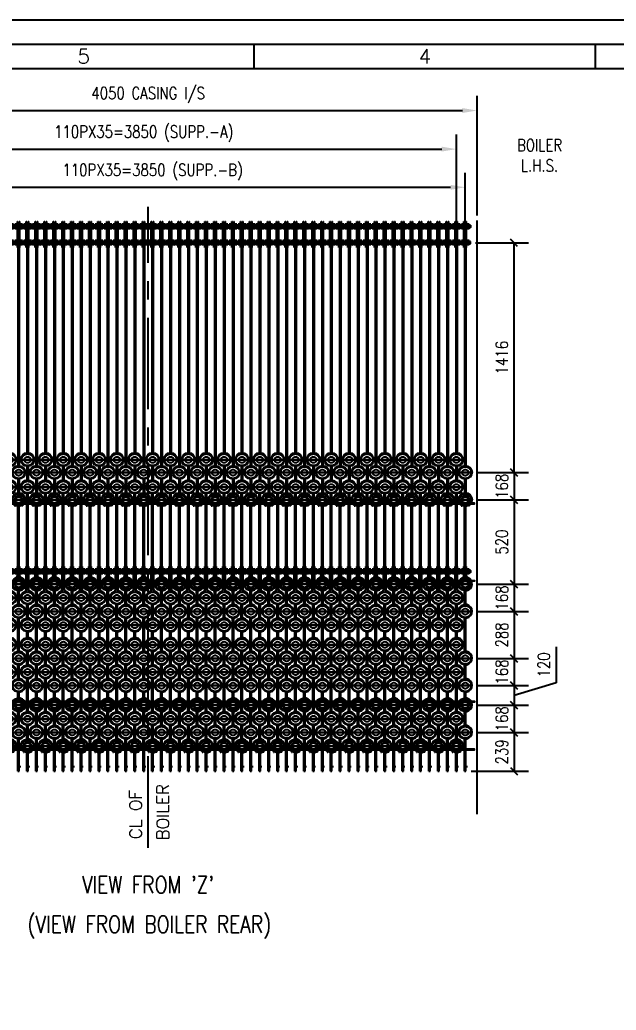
# Model space of a CAD drawing. Extents: x -4179 to 25200, y 0 to 17850.
# Drawn here: x 15356 to 19028, y 11753 to 17850 of the extents above; entities that cross this region are included whole.
import ezdxf
from ezdxf.enums import TextEntityAlignment as Align

# ---------------------------------------------------------------- set-up
doc = ezdxf.new("R2010")
doc.units = 0
doc.header["$LTSCALE"] = 450
doc.header["$MEASUREMENT"] = 0
for name, pattern in [('CENTER', [2, 1.25, -0.25, 0.25, -0.25]), ('CENTSHORT', [0.22, 0.12, -0.05, 0, -0.05]), ('PHANTOM', [2.5, 1.25, -0.25, 0.25, -0.25, 0.25, -0.25])]:
    doc.linetypes.add(name, pattern=pattern)
for name, color, linetype in [('BORDER', 7, 'Continuous'), ('CEN', 1, 'CENTER'), ('DIM', 1, 'Continuous'), ('G', 3, 'Continuous'), ('HID', 6, 'PHANTOM'), ('HID1', 8, 'PHANTOM')]:
    doc.layers.add(name, color=color, linetype=linetype)
doc.styles.add('COMP21', font='ROMANC', dxfattribs={"height": 2})
doc.styles.add('COMP3', font='romanc', dxfattribs={"width": 0.9, "height": 3})
doc.styles.add('SIMP2', font='romans.shx', dxfattribs={"height": 60})
doc.styles.add('SIMP21', font='romans.shx', dxfattribs={"width": 0.8, "height": 45})
doc.styles.add('SIMP25', font='romans.shx', dxfattribs={"width": 0.8, "height": 75})
doc.styles.add('SIMP3', font='ROMANS', dxfattribs={"height": 3})
doc.styles.add('SIMP35', font='romans.shx', dxfattribs={"width": 0.8, "height": 105})
doc.styles.add('SIMP4', font='romans.shx', dxfattribs={"height": 120})
doc.dimstyles.get("Standard").update_dxf_attribs({"dimscale": 500.1, "dimtxt": 75, "dimasz": 0.18, "dimexe": 0.18, "dimexo": 0.0625, "dimgap": 0.075, "dimtad": 1, "dimdec": 0, "dimrnd": 0.5, "dimzin": 0, "dimdsep": 46, "dimtxsty": 'SIMP25', "dimcen": 0.09, "dimadec": 0, "dimazin": 0, "dimtfac": 1, "dimtdec": 0, "dimtmove": 1, "dimatfit": 3, "dimfxl": 1, "dimtolj": 1, "dimtzin": 0, "dimarcsym": 0})

# ---------------------------------------------------------------- blocks, each defined once
blk = doc.blocks.new('*D23')
at = {"layer": 'Defpoints', "color": 0, "transparency": 16777216}
for p in [(18044.1, 17053.9), (14194.1, 16507.9), (18044.1, 16507.9)]:
    blk.add_point(p, dxfattribs=at)
at = {"layer": 'DIM', "color": 0, "lineweight": -2, "transparency": 16777216}
for p, q in [((14194.1, 16539.2), (14194.1, 17143.9)), ((18044.1, 16539.2), (18044.1, 17143.9)), ((14284.1, 17053.9), (17954, 17053.9))]:
    blk.add_line(p, q, dxfattribs=at)
at = {"layer": 'DIM', "color": 0, "transparency": 16777216}
for points in [[(14284.1, 17068.9), (14284.1, 17038.9), (14194.1, 17053.9)], [(17954, 17068.9), (17954, 17038.9), (18044.1, 17053.9)]]:
    blk.add_solid(points, dxfattribs=at)
at = {"layer": 'DIM', "color": 0, "transparency": 16777216, "insert": (16119.1, 17148.6), "char_height": 75, "attachment_point": 5, "style": 'SIMP25'}
blk.add_mtext('\\A1;110PX35=3850 (SUPP.-A)', dxfattribs=at)
blk = doc.blocks.new('*D24')
at = {"layer": 'Defpoints', "color": 0, "transparency": 16777216}
for p in [(18099.1, 16818.9), (14249.1, 16507.9), (18099.1, 16507.9)]:
    blk.add_point(p, dxfattribs=at)
at = {"layer": 'DIM', "color": 0, "lineweight": -2, "transparency": 16777216}
for p, q in [((14249.1, 16539.2), (14249.1, 16908.9)), ((18099.1, 16539.2), (18099.1, 16908.9)), ((14339.1, 16818.9), (18009, 16818.9))]:
    blk.add_line(p, q, dxfattribs=at)
at = {"layer": 'DIM', "color": 0, "transparency": 16777216}
for points in [[(14339.1, 16833.9), (14339.1, 16803.9), (14249.1, 16818.9)], [(18009, 16833.9), (18009, 16803.9), (18099.1, 16818.9)]]:
    blk.add_solid(points, dxfattribs=at)
at = {"layer": 'DIM', "color": 0, "transparency": 16777216, "insert": (16174.1, 16913.6), "char_height": 75, "attachment_point": 5, "style": 'SIMP25'}
blk.add_mtext('\\A1;110PX35=3850 (SUPP.-B)', dxfattribs=at)
blk = doc.blocks.new('_Oblique')
at = {"color": 0, "linetype": 'ByBlock', "lineweight": -2}
blk.add_line((-0.25, -0.25), (0.25, 0.25), dxfattribs=at)
blk = doc.blocks.new('*D27')
at = {"layer": 'Defpoints', "color": 0, "transparency": 16777216}
for p in [(18131.6, 16477.9), (18399.1, 16477.9), (18135.1, 15062.4)]:
    blk.add_point(p, dxfattribs=at)
at = {"layer": 'DIM', "color": 0, "lineweight": -2, "transparency": 16777216}
for p, q in [((18162.9, 16477.9), (18489.1, 16477.9)), ((18399.1, 15062.4), (18399.1, 16477.9)), ((18166.4, 15062.4), (18489.1, 15062.4))]:
    blk.add_line(p, q, dxfattribs=at)
at = {"layer": 'DIM', "color": 0, "lineweight": -2, "transparency": 16777216, "xscale": 90.018, "yscale": 90.018, "zscale": 90.018}
for p, rotation in [((18399.1, 16477.9), 90), ((18399.1, 15062.4), 270)]:
    blk.add_blockref('_Oblique', p, dxfattribs=dict(at, rotation=rotation))
at = {"layer": 'DIM', "color": 0, "transparency": 16777216, "insert": (18324.1, 15770.2), "char_height": 75, "attachment_point": 5, "rotation": 90, "style": 'SIMP25'}
blk.add_mtext('\\A1;1416', dxfattribs=at)
blk = doc.blocks.new('TBWES-E1')
at = {"layer": 'BORDER'}
for p, q in [((560, 585), (560, 590)), ((630, 585), (630, 590))]:
    blk.add_line(p, q, dxfattribs=at)
at = {"layer": 'BORDER', "color": 3}
blk.add_lwpolyline([(0, 595), (840, 595), (840, 0), (0, 0), (0, 595)], dxfattribs=at)
for points in [[(5, 590), (835, 590), (835, 5), (5, 5)], [(29, 585), (830, 585), (830, 10), (29, 10)]]:
    blk.add_lwpolyline(points, close=True, dxfattribs=at)
for tag, p, height, style in [('TBWAUTDN', (5, 131.09), 2, 'SIMP2'), ('TBWAUTUP', (17, 131.09), 2, 'SIMP2'), ('TBWSCALE', (763.94, 51.86), 2, 'SIMP21'), ('DRNINI', (778.63, 44.82), 2, 'SIMP21'), ('TBWDRNDT', (810.97, 44.91), 2, 'SIMP21'), ('TBWLL1', (793, 42.67), 2, 'SIMP21'), ('TBWRL1', (809, 42.67), 2, 'SIMP21'), ('TBWTTLST', (655.99, 40.05), 2, 'SIMP2'), ('TBWTTLWT', (757.01, 39.8), 2, 'SIMP2'), ('CHKINI', (778.63, 38.48), 2, 'SIMP21'), ('TBWCHKDT', (811.39, 38.46), 2, 'SIMP21'), ('TBWLL2', (793, 36.33), 2, 'SIMP21'), ('TBWRL2', (809, 36.33), 2, 'SIMP21'), ('APPINI', (778.63, 32.15), 2, 'SIMP21'), ('TBWAPRDT', (811.39, 32.06), 2, 'SIMP21'), ('TBWLL3', (793, 30), 2, 'SIMP21'), ('TBWRL3', (809, 30), 2, 'SIMP21'), ('TBWALINEST', (513.06, 23.13), 2, 'SIMP2'), ('ATBWREVST', (524.2, 23.11), 2, 'SIMP21'), ('ATBWREVEND', (606.79, 23.11), 2, 'SIMP21'), ('ATBWREVMS1', (608.36, 23.57), 2, 'SIMP21'), ('ATBWREVMS2', (622.73, 23.57), 2, 'SIMP21'), ('ATBWREVCS1', (623.38, 23.57), 2, 'SIMP21'), ('ATBWREVCS2', (637.76, 23.57), 2, 'SIMP21'), ('ATBWREVAS1', (638.31, 23.57), 2, 'SIMP21'), ('ATBWREVAS2', (652.68, 23.57), 2, 'SIMP21'), ('TBWALINEEND', (652.95, 23.19), 2, 'SIMP2'), ('ATBWREV', (516.42, 20.56), 2, 'SIMP21'), ('ATBWREVMDT', (608.36, 20.56), 2, 'SIMP21'), ('ATBWREVCDT', (623.38, 20.56), 2, 'SIMP21'), ('ATBWREVADT', (638.39, 20.56), 2, 'SIMP21'), ('TBWREV', (818.59, 14.54), 3, 'SIMP3')]:
    blk.add_attdef(tag, p, '', height=height, dxfattribs=dict(style=style))
at = {"color": 3, "style": 'COMP3', "width": 0.9}
blk.add_attdef('TBWTYPE', (762.02, 64.15), '', height=3, dxfattribs=at)
at = {"color": 7, "style": 'SIMP4', "width": 0.8}
for tag, p in [('TBWBLRNO', (788.06, 64.25)), ('TBWREFNO', (779.02, 50.52)), ('TBWDRGNO', (762.64, 17.02))]:
    blk.add_attdef(tag, p, '', height=4, dxfattribs=at)
at = {"style": 'COMP21'}
blk.add_attdef('MFG_LOC', text='', height=2, dxfattribs=at).set_placement((696.15, 45.9), align=Align.MIDDLE_CENTER)
at = {"width": 0.8}
for tag, p, height, style in [('SHEET_NO', (764.98, 11.73), 2.5, 'SIMP25'), ('AUTOGEN_INFO', (654.93, 6.33), 2.5, 'SIMP25'), ('TBWKONP', (761.04, 1.29), 2.1, 'SIMP21')]:
    blk.add_attdef(tag, p, '', height=height, dxfattribs=dict(at, style=style))
at = {"layer": 'BORDER', "style": 'SIMP3'}
for s, p in [('5', (525, 587.5)), ('4', (595, 587.5))]:
    blk.add_text(s, height=3, dxfattribs=at).set_placement(p, align=Align.MIDDLE)
blk = doc.blocks.new('Bolt-M16x40')
at = {"color": 0, "linetype": 'ByBlock'}
for p, q in [((-13.9, 0), (-13.9, -15.5)), ((-13.9, 0), (13.9, 0)), ((-8, 39), (-7, 40)), ((-8, 39), (8, 39)), ((-8, 39), (-8, -15)), ((-7, 40), (7, 40)), ((-7, 40), (-7, 0)), ((7, 40), (8, 39)), ((7, 40), (7, 0)), ((8, 39), (8, -15)), ((13.9, 0), (13.9, -15.5)), ((-13.9, -15.5), (-13.4, -16)), ((-13.4, -16), (13.4, -16)), ((13.4, -16), (13.9, -15.5))]:
    blk.add_line(p, q, dxfattribs=at)
at = {"color": 1, "linetype": 'CENTSHORT'}
blk.add_line((0, 40.6), (0, -17.1), dxfattribs=at)
at = {"color": 0, "linetype": 'ByBlock'}
for centre, radius, start, end in [((-11.4, -9.9), 6.16, 246.38903, 303.37074), ((0, 16.5), 32.5, 255.74997, 284.25003), ((11.4, -9.9), 6.16, 236.62926, 293.61097)]:
    blk.add_arc(centre, radius, start, end, dxfattribs=at)
blk = doc.blocks.new('NUT-M16-T')
at = {"color": 0, "linetype": 'ByBlock'}
for p, q in [((-13.9, 15.5), (-13.4, 16)), ((-13.9, 15.5), (-13.9, 0.5)), ((-13.9, 0.5), (-13.4, 0)), ((-13.4, 16), (13.4, 16)), ((-6.9, 15), (-6.9, 1)), ((6.9, 15), (6.9, 1)), ((13.9, 15.5), (13.4, 16)), ((13.4, 0), (13.9, 0.5)), ((13.9, 15.5), (13.9, 0.5)), ((-13.4, 0), (13.4, 0))]:
    blk.add_line(p, q, dxfattribs=at)
at = {"color": 1, "linetype": 'CENTSHORT'}
blk.add_line((0, 16.6), (0, -1.1), dxfattribs=at)
at = {"color": 0, "linetype": 'ByBlock'}
for centre, radius, start, end in [((-10.9, 7.6), 8.46, 61.62317, 110.12121), ((-10.9, 8.4), 8.46, 249.87879, 298.37683), ((0, -8.5), 24.5, 73.57358, 106.42642), ((0, 24.5), 24.5, 253.57358, 286.42642), ((10.9, 7.6), 8.46, 69.87879, 118.37683), ((10.9, 8.4), 8.46, 241.62317, 290.12121)]:
    blk.add_arc(centre, radius, start, end, dxfattribs=at)
blk = doc.blocks.new('A-HANG_CLAMP-S')
at = {"color": 0, "linetype": 'ByBlock'}
for p, q in [((-8, 30), (-4, 30)), ((-8, -130), (-8, 30)), ((-4, 30), (-4, -130)), ((4, 30), (8, 30)), ((4, 30), (4, -130)), ((8, -130), (8, 30)), ((-4, -30), (4, -30)), ((-4, -60), (4, -60)), ((-8, -130), (-4, -130)), ((4, -130), (8, -130))]:
    blk.add_line(p, q, dxfattribs=at)
at = {"color": 1, "linetype": 'CENTSHORT'}
for p, q in [((0, 30), (0, -30)), ((0, -130), (0, -60))]:
    blk.add_line(p, q, dxfattribs=at)
at = {"color": 0, "linetype": 'ByBlock', "rotation": 270}
for name, p in [('Bolt-M16x40', (-8, 0)), ('NUT-M16-T', (8, 0))]:
    blk.add_blockref(name, p, dxfattribs=at)
at = {"color": 0, "linetype": 'ByBlock', "xscale": -1, "rotation": 270}
for name, p in [('Bolt-M16x40', (-8, -100)), ('NUT-M16-T', (8, -100))]:
    blk.add_blockref(name, p, dxfattribs=at)
blk = doc.blocks.new('HPEvap3-SupA1')
for p, q in [((-4, 2227), (-4, 894)), ((-4, 2227), (4, 2227)), ((4, 2227), (4, 894)), ((-4, 810.4), (-4, 725.9)), ((4, 810.4), (4, 725.9)), ((-4, 193), (-4, 642.1)), ((4, 193), (4, 642.1)), ((-8, 193), (-4, 193)), ((8, 193), (4, 193)), ((-4, 132.9), (4, 132.9)), ((0, -804.8), (0, -852.8)), ((-4, -1067), (4, -1067))]:
    blk.add_line(p, q)
at = {"color": 1, "linetype": 'CENTSHORT'}
for p, q in [((-9.2, 2187), (9, 2187)), ((-9.8, -1037), (13.2, -1037))]:
    blk.add_line(p, q, dxfattribs=at)
for points in [[(-4, -1067), (-4, -958, 0.357436), (-9.4, -951, -0.795822), (-9.4, -869.1, 0.349348), (-4, -862.3), (-4, -828.8), (-4, -790, 0.357436), (-9.4, -783, -0.795822), (-9.4, -701.1, 0.349348), (-4, -694.3), (-4, -600.8), (-4, -502, 0.357436), (-9.4, -495, -0.795822), (-9.4, -413.1, 0.349348), (-4, -406.3), (-4, -372.8), (-4, -334, 0.357436), (-9.4, -327, -0.795822), (-9.4, -245.1, 0.349348), (-4, -238.3), (-4, -228.8), (-4, -214, 0.357436), (-9.4, -207, -0.795822), (-9.4, -125.1, 0.349348), (-4, -118.3), (-4, -46, 0.357436), (-9.4, -39, -0.717143), (-17.4, 40.2, 0.294111), (-8, 54.8), (-8, 193)], [(0, -1067), (0, -958, 0.355812), (-8.5, -947.1, -0.795822), (-8.5, -873, 0.349348), (0, -862.3), (0, -828.8), (0, -790, 0.355812), (-8.5, -779.1, -0.795822), (-8.5, -705, 0.349348), (0, -694.3), (0, -600.8), (0, -502, 0.355812), (-8.5, -491.1, -0.795822), (-8.5, -417, 0.349348), (0, -406.3), (0, -372.8), (0, -334, 0.355812), (-8.5, -323.1, -0.795822), (-8.5, -249, 0.349348), (0, -238.3), (0, -228.8), (0, -214, 0.355812), (-8.5, -203.1, -0.795822), (-8.5, -129, 0.349348), (0, -118.3), (0, -46, 0.355812), (-8.5, -35.1, -0.717143), (-15.7, 36.5, 0.294111), (-4, 54.8), (-4, 193)], [(0, -1067), (0, -958, -0.355812), (8.5, -947.1, 0.795822), (8.5, -873, -0.349348), (0, -862.3), (0, -828.8), (0, -790, -0.355812), (8.5, -779.1, 0.795822), (8.5, -705, -0.349348), (0, -694.3), (0, -600.8), (0, -502, -0.355812), (8.5, -491.1, 0.795822), (8.5, -417, -0.349348), (0, -406.3), (0, -372.8), (0, -334, -0.355812), (8.5, -323.1, 0.795822), (8.5, -249, -0.349348), (0, -238.3), (0, -228.8), (0, -214, -0.355812), (8.5, -203.1, 0.795822), (8.5, -129, -0.349348), (0, -118.3), (0, -46, -0.355812), (8.5, -35.1, 0.717143), (15.7, 36.5, -0.294111), (4, 54.8), (4, 193)], [(4, -1067), (4, -958, -0.357436), (9.4, -951, 0.795822), (9.4, -869.1, -0.349348), (4, -862.3), (4, -828.8), (4, -790, -0.357436), (9.4, -783, 0.795822), (9.4, -701.1, -0.349348), (4, -694.3), (4, -600.8), (4, -502, -0.357436), (9.4, -495, 0.795822), (9.4, -413.1, -0.349348), (4, -406.3), (4, -372.8), (4, -334, -0.357436), (9.4, -327, 0.795822), (9.4, -245.1, -0.349348), (4, -238.3), (4, -228.8), (4, -214, -0.357436), (9.4, -207, 0.795822), (9.4, -125.1, -0.349348), (4, -118.3), (4, -46, -0.357436), (9.4, -39, 0.717143), (17.4, 40.2, -0.294111), (8, 54.8), (8, 193)]]:
    blk.add_lwpolyline(points, format="xyb")
for centre, radius in [((0, 852.2), 42), ((0, 852.2), 38), ((0, 684.1), 42), ((0, 684.1), 38)]:
    blk.add_circle(centre, radius)
at = {"layer": 'CEN'}
for p, q in [((0, 2227), (0, 894.2)), ((0, 810.2), (0, 726.1)), ((0, 130.4), (0, 642.1))]:
    blk.add_line(p, q, dxfattribs=at)
at = {"color": 0, "linetype": 'ByBlock'}
blk.add_blockref('A-HANG_CLAMP-S', (0, 2287), dxfattribs=at)
at = {"color": 40, "rotation": 270}
for name, p in [('Bolt-M16x40', (-8, 162.9)), ('NUT-M16-T', (8, 162.9))]:
    blk.add_blockref(name, p, dxfattribs=at)
blk = doc.blocks.new('*U93')
at = {"layer": 'CEN'}
for p, q in [((-42, 227.2), (42, 227.2)), ((-42, 59.1), (42, 59.1)), ((-42, -623), (42, -623)), ((-42, -791), (42, -791)), ((-42, -911), (42, -911)), ((-42, -1079), (42, -1079)), ((-42, -1367), (42, -1367)), ((-42, -1535), (42, -1535))]:
    blk.add_line(p, q, dxfattribs=at)
at = {"layer": 'HID'}
for centre in [(0, 225.3), (0, 57.1), (0, -625), (0, -793), (0, -913), (0, -1081), (0, -1369), (0, -1537)]:
    blk.add_circle(centre, 19.1, dxfattribs=at)
at = {"layer": 'HID1'}
for p, q in [((-36, 225.3), (36, 225.3)), ((-36, 57.1), (36, 57.1)), ((-36, -625), (36, -625)), ((-36, -793), (36, -793)), ((-36, -913), (36, -913)), ((-36, -1081), (36, -1081)), ((-36, -1369), (36, -1369)), ((-36, -1537), (36, -1537))]:
    blk.add_line(p, q, dxfattribs=at)
for centre in [(0, 225.3), (0, 57.1), (0, -625), (0, -793), (0, -913), (0, -1081), (0, -1369), (0, -1537)]:
    blk.add_circle(centre, 36, dxfattribs=at)
blk.add_blockref('HPEvap3-SupA1', (0, -625))
blk = doc.blocks.new('*U94')
at = {"color": 0, "linetype": 'ByBlock', "lineweight": -2, "transparency": 16777216}
for p in [(0, 0), (110, 0), (220, 0), (330, 0), (440, 0), (550, 0), (660, 0), (770, 0), (880, 0), (990, 0), (1100, 0), (1210, 0), (1320, 0), (1430, 0), (1540, 0), (1650, 0), (1760, 0), (1870, 0), (1980, 0), (2090, 0), (2200, 0), (2310, 0), (2420, 0), (2530, 0), (2640, 0), (2750, 0), (2860, 0), (2970, 0), (3080, 0), (3190, 0), (3300, 0), (3410, 0), (3520, 0), (3630, 0), (3740, 0), (3850, 0)]:
    blk.add_blockref('*U93', p, dxfattribs=at)
blk = doc.blocks.new('HPEvap3-SupB1')
for p, q in [((-4, 2143), (-4, 813.5)), ((-4, 2143), (4, 2143)), ((4, 2143), (4, 813.5)), ((-4, 813.5), (-4, 731.3)), ((4, 813.5), (4, 731.3)), ((-4, 647.7), (-4, 563.1)), ((4, 647.7), (4, 563.1)), ((-4, 48.9), (-4, 479.3)), ((4, 48.9), (4, 479.3)), ((-8, 109), (-4, 109)), ((8, 109), (4, 109)), ((-4, 48.9), (4, 48.9)), ((-4, -1151), (4, -1151))]:
    blk.add_line(p, q)
at = {"color": 1, "linetype": 'CENTSHORT'}
for p, q in [((-9.2, 2103), (9, 2103)), ((-9.8, -1121), (13.2, -1121))]:
    blk.add_line(p, q, dxfattribs=at)
for points in [[(-4, -1151), (-4, -958, 0.357436), (-9.4, -951, -0.795822), (-9.4, -869.1, 0.349348), (-4, -862.3), (-4, -828.8), (-4, -790, 0.357436), (-9.4, -783, -0.795822), (-9.4, -701.1, 0.349348), (-4, -694.3), (-4, -670, 0.357436), (-9.4, -663, -0.795822), (-9.4, -581.1, 0.349348), (-4, -574.3), (-4, -540.8), (-4, -502, 0.357436), (-9.4, -495, -0.795822), (-9.4, -413.1, 0.349348), (-4, -406.3), (-4, -396.8), (-4, -214, 0.357436), (-9.4, -207, -0.795822), (-9.4, -125.1, 0.349348), (-4, -118.3), (-4, -46, 0.357436), (-9.4, -39, -0.717145), (-17.4, 40.2, 0.294112), (-8, 54.8), (-8, 109)], [(0, -1151), (0, -958, 0.355812), (-8.5, -947.1, -0.795822), (-8.5, -873, 0.349348), (0, -862.3), (0, -828.8), (0, -790, 0.355812), (-8.5, -779.1, -0.795822), (-8.5, -705, 0.349348), (0, -694.3), (0, -670), (0, -670, 0.355812), (-8.5, -659.1, -0.795822), (-8.5, -585, 0.349348), (0, -574.3), (0, -540.8), (0, -502, 0.355812), (-8.5, -491.1, -0.795822), (-8.5, -417, 0.349348), (0, -406.3), (0, -396.8), (0, -214, 0.355812), (-8.5, -203.1, -0.795822), (-8.5, -129, 0.349348), (0, -118.3), (0, -46, 0.355812), (-8.5, -35.1, -0.717145), (-15.7, 36.5, 0.294112), (-4, 54.8), (-4, 109)], [(0, -1151), (0, -958, -0.355812), (8.5, -947.1, 0.795822), (8.5, -873, -0.349348), (0, -862.3), (0, -828.8), (0, -790, -0.355812), (8.5, -779.1, 0.795822), (8.5, -705, -0.349348), (0, -694.3), (0, -670), (0, -670, -0.355812), (8.5, -659.1, 0.795822), (8.5, -585, -0.349348), (0, -574.3), (0, -540.8), (0, -502, -0.355812), (8.5, -491.1, 0.795822), (8.5, -417, -0.349348), (0, -406.3), (0, -396.8), (0, -214, -0.355812), (8.5, -203.1, 0.795822), (8.5, -129, -0.349348), (0, -118.3), (0, -46, -0.355812), (8.5, -35.1, 0.717145), (15.7, 36.5, -0.294112), (4, 54.8), (4, 109)], [(4, -1151), (4, -958, -0.357436), (9.4, -951, 0.795822), (9.4, -869.1, -0.349348), (4, -862.3), (4, -828.8), (4, -790, -0.357436), (9.4, -783, 0.795822), (9.4, -701.1, -0.349348), (4, -694.3), (4, -670, -0.357436), (9.4, -663, 0.795822), (9.4, -581.1, -0.349348), (4, -574.3), (4, -540.8), (4, -502, -0.357436), (9.4, -495, 0.795822), (9.4, -413.1, -0.349348), (4, -406.3), (4, -396.8), (4, -214, -0.357436), (9.4, -207, 0.795822), (9.4, -125.1, -0.349348), (4, -118.3), (4, -46, -0.357436), (9.4, -39, 0.717145), (17.4, 40.2, -0.294112), (8, 54.8), (8, 109)]]:
    blk.add_lwpolyline(points, format="xyb")
for centre, radius in [((0, 689.5), 42), ((0, 689.5), 38), ((0, 521.3), 42), ((0, 521.3), 38)]:
    blk.add_circle(centre, radius)
at = {"layer": 'CEN'}
for p, q in [((0, 2143), (0, 813.5)), ((0, 813.5), (0, 731.5)), ((0, 647.5), (0, 563.3)), ((0, 47), (0, 479.3))]:
    blk.add_line(p, q, dxfattribs=at)
at = {"color": 0, "linetype": 'ByBlock'}
blk.add_blockref('A-HANG_CLAMP-S', (0, 2203), dxfattribs=at)
at = {"color": 71, "rotation": 270}
for name, p in [('Bolt-M16x40', (-8, 78.9)), ('NUT-M16-T', (8, 78.9))]:
    blk.add_blockref(name, p, dxfattribs=at)
blk = doc.blocks.new('*U95')
at = {"layer": 'CEN'}
for p, q in [((-42, 148.5), (42, 148.5)), ((-42, -19.7), (42, -19.7)), ((-42, -539), (42, -539)), ((-42, -707), (42, -707)), ((-42, -995), (42, -995)), ((-42, -1163), (42, -1163)), ((-42, -1283), (42, -1283)), ((-42, -1451), (42, -1451))]:
    blk.add_line(p, q, dxfattribs=at)
at = {"layer": 'HID'}
for centre in [(0, 146.5), (0, -21.6), (0, -541), (0, -709), (0, -997), (0, -1165), (0, -1285), (0, -1453)]:
    blk.add_circle(centre, 19.1, dxfattribs=at)
at = {"layer": 'HID1'}
for p, q in [((-36, 146.5), (36.1, 146.5)), ((-36, -21.6), (36.1, -21.6)), ((-36, -541), (36.1, -541)), ((-36, -709), (36.1, -709)), ((-36, -997), (36.1, -997)), ((-36, -1165), (36.1, -1165)), ((-36, -1285), (36.1, -1285)), ((-36, -1453), (36.1, -1453))]:
    blk.add_line(p, q, dxfattribs=at)
for centre in [(0, 146.5), (0, -21.6), (0, -541), (0, -709), (0, -997), (0, -1165), (0, -1285), (0, -1453)]:
    blk.add_circle(centre, 36, dxfattribs=at)
blk.add_blockref('HPEvap3-SupB1', (0, -541))
blk = doc.blocks.new('*U96')
at = {"color": 0, "linetype": 'ByBlock', "lineweight": -2, "transparency": 16777216}
for p in [(0, 0), (110, 0), (220, 0), (330, 0), (440, 0), (550, 0), (660, 0), (770, 0), (880, 0), (990, 0), (1100, 0), (1210, 0), (1320, 0), (1430, 0), (1540, 0), (1650, 0), (1760, 0), (1870, 0), (1980, 0), (2090, 0), (2200, 0), (2310, 0), (2420, 0), (2530, 0), (2640, 0), (2750, 0), (2860, 0), (2970, 0), (3080, 0), (3190, 0), (3300, 0), (3410, 0), (3520, 0), (3630, 0), (3740, 0), (3850, 0)]:
    blk.add_blockref('*U95', p, dxfattribs=at)
blk = doc.blocks.new('NUT-M4-T')
at = {"color": 0, "linetype": 'ByBlock'}
for p, q in [((-3.5, 3.8), (-3.3, 4)), ((-3.5, 3.8), (-3.5, 0.2)), ((-3.5, 0.2), (-3.3, 0)), ((-3.3, 4), (3.3, 4)), ((-3.3, 0), (3.3, 0)), ((-1.7, 3.6), (-1.7, 0.4)), ((1.7, 3.6), (1.7, 0.4)), ((3.5, 3.8), (3.3, 4)), ((3.3, 0), (3.5, 0.2)), ((3.5, 3.8), (3.5, 0.2))]:
    blk.add_line(p, q, dxfattribs=at)
at = {"color": 1, "linetype": 'CENTSHORT'}
blk.add_line((0, 4.2), (0, -0.5), dxfattribs=at)
at = {"color": 0, "linetype": 'ByBlock'}
for centre, radius, start, end in [((-2.7, 2.6), 1.42, 45.61641, 121.21004), ((-2.7, 1.4), 1.42, 238.78996, 314.38359), ((0, 0.1), 3.95, 63.99218, 116.00782), ((0, 3.9), 3.95, 243.99218, 296.00782), ((2.7, 2.6), 1.42, 58.78996, 134.38359), ((2.7, 1.4), 1.42, 225.61641, 301.21004)]:
    blk.add_arc(centre, radius, start, end, dxfattribs=at)
blk = doc.blocks.new('AUcl_Typ2-M4_T38.1_T')
at = {"color": 0, "linetype": 'ByBlock'}
for p, q in [((-25, 36.5), (-24.5, 37)), ((-25, 36.5), (-21, 36.5)), ((-25, 12), (-21, 12)), ((-24.5, 37), (-21.5, 37)), ((-22.5, 24.6), (-23.4, 24.1)), ((-21.5, 37), (-21, 36.5)), ((21.5, 37), (21, 36.5)), ((25, 36.5), (21, 36.5)), ((21, 12), (25, 12)), ((24.5, 37), (21.5, 37)), ((22.5, 24.6), (23.4, 24.1)), ((25, 36.5), (24.5, 37))]:
    blk.add_line(p, q, dxfattribs=at)
for points in [[(-19.5, 24.6), (-19.5, 24.1), (-26.5, 24.1), (-26.5, 24.6)], [(19.5, 24.6), (19.5, 24.1), (26.5, 24.1), (26.5, 24.6)]]:
    blk.add_lwpolyline(points, close=True, dxfattribs=at)
for points in [[(-25, 36.5), (-25, 0, 1), (25, 0), (25, 36.5)], [(-21, 36.5), (-21, 0, 1), (21, 0), (21, 36.5)]]:
    blk.add_lwpolyline(points, format="xyb", dxfattribs=at)
for points in [[(-24.5, 37), (-24.5, 12)], [(-21.5, 37), (-21.5, 12)], [(21.5, 12), (21.5, 37)], [(24.5, 12), (24.5, 37)]]:
    blk.add_lwpolyline(points, dxfattribs=at)
at = {"color": 1, "linetype": 'CENTSHORT', "ltscale": 0.25}
blk.add_lwpolyline([(-23, 37), (-23, 0, 1), (23, 0), (23, 37)], format="xyb", dxfattribs=at)
at = {"color": 0, "linetype": 'ByBlock', "xscale": -1}
blk.add_blockref('NUT-M4-T', (-23, 24.6), dxfattribs=at)
at = {"color": 0, "linetype": 'ByBlock'}
blk.add_blockref('NUT-M4-T', (23, 24.6), dxfattribs=at)
blk = doc.blocks.new('HPEvap3-AntCh-Sr_No2')
at = {"color": 2}
blk.add_lwpolyline([(-53.5, -24.05), (163.5, -24.05), (163.5, -19.05), (-53.5, -19.05)], close=True, dxfattribs=at)
at = {"color": 2, "rotation": 180}
for p in [(0, 0), (110, 0)]:
    blk.add_blockref('AUcl_Typ2-M4_T38.1_T', p, dxfattribs=at)
blk = doc.blocks.new('*U108')
blk.add_blockref('HPEvap3-AntCh-Sr_No2', (-55, 6))
blk = doc.blocks.new('*U109')
at = {"color": 0, "linetype": 'ByBlock', "lineweight": -2, "transparency": 16777216}
for p in [(0, 0), (220, 0), (440, 0), (660, 0), (880, 0), (1100, 0), (1320, 0), (1540, 0), (1760, 0), (1980, 0), (2200, 0), (2420, 0), (2640, 0), (2860, 0), (3080, 0), (3300, 0)]:
    blk.add_blockref('*U108', p, dxfattribs=at)
blk = doc.blocks.new('HPEvap3-AntCh-Sr_No3')
at = {"color": 2}
blk.add_lwpolyline([(-163.5, -24.05), (112.5, -24.05), (112.5, -19.05), (-163.5, -19.05)], close=True, dxfattribs=at)
at = {"color": 2, "rotation": 180}
for p in [(-110, 0), (0, 0)]:
    blk.add_blockref('AUcl_Typ2-M4_T38.1_T', p, dxfattribs=at)
blk = doc.blocks.new('HPEvap3-AntCh-Sr_No6')
at = {"color": 2}
blk.add_lwpolyline([(-163.5, -24.05), (57.5, -24.05), (57.5, -19.05), (-163.5, -19.05)], close=True, dxfattribs=at)
at = {"color": 2, "rotation": 180}
for p in [(-110, 0), (0, 0)]:
    blk.add_blockref('AUcl_Typ2-M4_T38.1_T', p, dxfattribs=at)
blk = doc.blocks.new('*U110')
blk.add_blockref('HPEvap3-AntCh-Sr_No2', (-55, 6))
blk = doc.blocks.new('*U111')
at = {"color": 0, "linetype": 'ByBlock', "lineweight": -2, "transparency": 16777216}
for p in [(0, 0), (220, 0), (440, 0), (660, 0), (880, 0), (1100, 0), (1320, 0), (1540, 0), (1760, 0), (1980, 0), (2200, 0), (2420, 0), (2640, 0), (2860, 0), (3080, 0), (3300, 0)]:
    blk.add_blockref('*U110', p, dxfattribs=at)
blk = doc.blocks.new('*U112')
blk.add_blockref('HPEvap3-AntCh-Sr_No2', (-55, 6))
blk = doc.blocks.new('*U113')
at = {"color": 0, "linetype": 'ByBlock', "lineweight": -2, "transparency": 16777216}
for p in [(0, 0), (220, 0), (440, 0), (660, 0), (880, 0), (1100, 0), (1320, 0), (1540, 0), (1760, 0), (1980, 0), (2200, 0), (2420, 0), (2640, 0), (2860, 0), (3080, 0), (3300, 0)]:
    blk.add_blockref('*U112', p, dxfattribs=at)
blk = doc.blocks.new('*U114')
blk.add_blockref('HPEvap3-AntCh-Sr_No2', (-55, 6))
blk = doc.blocks.new('*U115')
at = {"color": 0, "linetype": 'ByBlock', "lineweight": -2, "transparency": 16777216}
for p in [(0, 0), (220, 0), (440, 0), (660, 0), (880, 0), (1100, 0), (1320, 0), (1540, 0), (1760, 0), (1980, 0), (2200, 0), (2420, 0), (2640, 0), (2860, 0), (3080, 0), (3300, 0)]:
    blk.add_blockref('*U114', p, dxfattribs=at)
blk = doc.blocks.new('*D116')
at = {"layer": 'Defpoints', "color": 0, "transparency": 16777216}
for p in [(18171.6, 17291.5), (14121.6, 16717.8), (18171.6, 16613.6)]:
    blk.add_point(p, dxfattribs=at)
at = {"layer": 'DIM', "color": 0, "lineweight": -2, "transparency": 16777216}
for p, q in [((14121.6, 16749.1), (14121.6, 17381.5)), ((18171.6, 16644.9), (18171.6, 17381.5)), ((14211.6, 17291.5), (18081.5, 17291.5))]:
    blk.add_line(p, q, dxfattribs=at)
at = {"layer": 'DIM', "color": 0, "transparency": 16777216}
for points in [[(14211.6, 17306.5), (14211.6, 17276.5), (14121.6, 17291.5)], [(18081.5, 17306.5), (18081.5, 17276.5), (18171.6, 17291.5)]]:
    blk.add_solid(points, dxfattribs=at)
at = {"layer": 'DIM', "color": 0, "transparency": 16777216, "insert": (16146.6, 17386.1), "char_height": 75, "attachment_point": 5, "style": 'SIMP25'}
blk.add_mtext('\\A1;4050 CASING I/S', dxfattribs=at)
blk = doc.blocks.new('*D248')
at = {"layer": 'Defpoints', "color": 0}
for p in [(18135.1, 15062.4), (18135.1, 14894.3), (18399.1, 14894.3)]:
    blk.add_point(p, dxfattribs=at)
at = {"layer": 'DIM', "color": 0, "lineweight": -2}
for p, q in [((18166.4, 15062.4), (18489.1, 15062.4)), ((18399.1, 15062.4), (18399.1, 14894.3)), ((18166.4, 14894.3), (18489.1, 14894.3))]:
    blk.add_line(p, q, dxfattribs=at)
at = {"layer": 'DIM', "color": 0, "lineweight": -2, "xscale": 90.018, "yscale": 90.018, "zscale": 90.018}
for p, rotation in [((18399.1, 15062.4), 90), ((18399.1, 14894.3), 270)]:
    blk.add_blockref('_Oblique', p, dxfattribs=dict(at, rotation=rotation))
at = {"layer": 'DIM', "color": 0, "insert": (18324.1, 14978.4), "char_height": 75, "attachment_point": 5, "rotation": 90, "style": 'SIMP25'}
blk.add_mtext('\\A1;168', dxfattribs=at)
blk = doc.blocks.new('*D249')
at = {"layer": 'Defpoints', "color": 0}
for p in [(18135.1, 14894.3), (18135.1, 14374.9), (18399.1, 14374.9)]:
    blk.add_point(p, dxfattribs=at)
at = {"layer": 'DIM', "color": 0, "lineweight": -2}
for p, q in [((18166.4, 14894.3), (18489.1, 14894.3)), ((18399.1, 14894.3), (18399.1, 14374.9)), ((18166.4, 14374.9), (18489.1, 14374.9))]:
    blk.add_line(p, q, dxfattribs=at)
at = {"layer": 'DIM', "color": 0, "lineweight": -2, "xscale": 90.018, "yscale": 90.018, "zscale": 90.018}
for p, rotation in [((18399.1, 14894.3), 90), ((18399.1, 14374.9), 270)]:
    blk.add_blockref('_Oblique', p, dxfattribs=dict(at, rotation=rotation))
at = {"layer": 'DIM', "color": 0, "insert": (18324.1, 14634.6), "char_height": 75, "attachment_point": 5, "rotation": 90, "style": 'SIMP25'}
blk.add_mtext('\\A1;520', dxfattribs=at)
blk = doc.blocks.new('*D250')
at = {"layer": 'Defpoints', "color": 0}
for p in [(18135.1, 14374.9), (18135.1, 14206.9), (18399.1, 14206.9)]:
    blk.add_point(p, dxfattribs=at)
at = {"layer": 'DIM', "color": 0, "lineweight": -2}
for p, q in [((18166.4, 14374.9), (18489.1, 14374.9)), ((18399.1, 14374.9), (18399.1, 14206.9)), ((18166.4, 14206.9), (18489.1, 14206.9))]:
    blk.add_line(p, q, dxfattribs=at)
at = {"layer": 'DIM', "color": 0, "lineweight": -2, "xscale": 90.018, "yscale": 90.018, "zscale": 90.018}
for p, rotation in [((18399.1, 14374.9), 90), ((18399.1, 14206.9), 270)]:
    blk.add_blockref('_Oblique', p, dxfattribs=dict(at, rotation=rotation))
at = {"layer": 'DIM', "color": 0, "insert": (18324.1, 14290.9), "char_height": 75, "attachment_point": 5, "rotation": 90, "style": 'SIMP25'}
blk.add_mtext('\\A1;168', dxfattribs=at)
blk = doc.blocks.new('*D251')
at = {"layer": 'Defpoints', "color": 0}
for p in [(18135.1, 14206.9), (18135.1, 13918.9), (18399.1, 13918.9)]:
    blk.add_point(p, dxfattribs=at)
at = {"layer": 'DIM', "color": 0, "lineweight": -2}
for p, q in [((18166.4, 14206.9), (18489.1, 14206.9)), ((18399.1, 14206.9), (18399.1, 13918.9)), ((18166.4, 13918.9), (18489.1, 13918.9))]:
    blk.add_line(p, q, dxfattribs=at)
at = {"layer": 'DIM', "color": 0, "lineweight": -2, "xscale": 90.018, "yscale": 90.018, "zscale": 90.018}
for p, rotation in [((18399.1, 14206.9), 90), ((18399.1, 13918.9), 270)]:
    blk.add_blockref('_Oblique', p, dxfattribs=dict(at, rotation=rotation))
at = {"layer": 'DIM', "color": 0, "insert": (18324.1, 14062.9), "char_height": 75, "attachment_point": 5, "rotation": 90, "style": 'SIMP25'}
blk.add_mtext('\\A1;288', dxfattribs=at)
blk = doc.blocks.new('*D252')
at = {"layer": 'Defpoints', "color": 0}
for p in [(18135.1, 13918.9), (18135.1, 13750.9), (18399.1, 13750.9)]:
    blk.add_point(p, dxfattribs=at)
at = {"layer": 'DIM', "color": 0, "lineweight": -2}
for p, q in [((18166.4, 13918.9), (18489.1, 13918.9)), ((18399.1, 13918.9), (18399.1, 13750.9)), ((18166.4, 13750.9), (18489.1, 13750.9))]:
    blk.add_line(p, q, dxfattribs=at)
at = {"layer": 'DIM', "color": 0, "lineweight": -2, "xscale": 90.018, "yscale": 90.018, "zscale": 90.018}
for p, rotation in [((18399.1, 13918.9), 90), ((18399.1, 13750.9), 270)]:
    blk.add_blockref('_Oblique', p, dxfattribs=dict(at, rotation=rotation))
at = {"layer": 'DIM', "color": 0, "insert": (18324.1, 13834.9), "char_height": 75, "attachment_point": 5, "rotation": 90, "style": 'SIMP25'}
blk.add_mtext('\\A1;168', dxfattribs=at)
blk = doc.blocks.new('*D253')
at = {"layer": 'Defpoints', "color": 0}
for p in [(18135.1, 13750.9), (18135.1, 13630.9), (18399.1, 13630.9)]:
    blk.add_point(p, dxfattribs=at)
at = {"layer": 'DIM', "color": 0, "lineweight": -2}
for p, q in [((18657.8, 13989.3), (18657.8, 13768.5)), ((18166.4, 13750.9), (18489.1, 13750.9)), ((18657.8, 13768.5), (18399.1, 13690.9)), ((18399.1, 13750.9), (18399.1, 13630.9)), ((18166.4, 13630.9), (18489.1, 13630.9))]:
    blk.add_line(p, q, dxfattribs=at)
at = {"layer": 'DIM', "color": 0, "lineweight": -2, "xscale": 90.018, "yscale": 90.018, "zscale": 90.018}
for p, rotation in [((18399.1, 13750.9), 90), ((18399.1, 13630.9), 270)]:
    blk.add_blockref('_Oblique', p, dxfattribs=dict(at, rotation=rotation))
at = {"layer": 'DIM', "color": 0, "insert": (18582.8, 13878.9), "char_height": 75, "attachment_point": 5, "rotation": 90, "style": 'SIMP25'}
blk.add_mtext('\\A1;120', dxfattribs=at)
blk = doc.blocks.new('*D254')
at = {"layer": 'Defpoints', "color": 0}
for p in [(18135.1, 13630.9), (18135.1, 13462.9), (18399.1, 13462.9)]:
    blk.add_point(p, dxfattribs=at)
at = {"layer": 'DIM', "color": 0, "lineweight": -2}
for p, q in [((18166.4, 13630.9), (18489.1, 13630.9)), ((18399.1, 13630.9), (18399.1, 13462.9)), ((18166.4, 13462.9), (18489.1, 13462.9))]:
    blk.add_line(p, q, dxfattribs=at)
at = {"layer": 'DIM', "color": 0, "lineweight": -2, "xscale": 90.018, "yscale": 90.018, "zscale": 90.018}
for p, rotation in [((18399.1, 13630.9), 90), ((18399.1, 13462.9), 270)]:
    blk.add_blockref('_Oblique', p, dxfattribs=dict(at, rotation=rotation))
at = {"layer": 'DIM', "color": 0, "insert": (18324.1, 13546.9), "char_height": 75, "attachment_point": 5, "rotation": 90, "style": 'SIMP25'}
blk.add_mtext('\\A1;168', dxfattribs=at)
blk = doc.blocks.new('*D255')
at = {"layer": 'Defpoints', "color": 0}
for p in [(18135.1, 13462.9), (18103.1, 13223.9), (18399.1, 13223.9)]:
    blk.add_point(p, dxfattribs=at)
at = {"layer": 'DIM', "color": 0, "lineweight": -2}
for p, q in [((18166.4, 13462.9), (18489.1, 13462.9)), ((18399.1, 13462.9), (18399.1, 13223.9)), ((18134.3, 13223.9), (18489.1, 13223.9))]:
    blk.add_line(p, q, dxfattribs=at)
at = {"layer": 'DIM', "color": 0, "lineweight": -2, "xscale": 90.018, "yscale": 90.018, "zscale": 90.018}
for p, rotation in [((18399.1, 13462.9), 90), ((18399.1, 13223.9), 270)]:
    blk.add_blockref('_Oblique', p, dxfattribs=dict(at, rotation=rotation))
at = {"layer": 'DIM', "color": 0, "insert": (18324.1, 13343.4), "char_height": 75, "attachment_point": 5, "rotation": 90, "style": 'SIMP25'}
blk.add_mtext('\\A1;239', dxfattribs=at)

msp = doc.modelspace()

# ---------------------------------------------------------------- linework, layer by layer
at = {"layer": 'CEN'}
msp.add_line((16146.6, 12753.5), (16146.6, 16697.9), dxfattribs=at)
at = {"layer": 'G'}
msp.add_line((18171.6, 12958.9), (18171.6, 16613.6), dxfattribs=at)

# ---------------------------------------------------------------- block references
at = {"xscale": 30, "yscale": 30, "zscale": 30}
msp.add_blockref('TBWES-E1', (0, 0), dxfattribs=at)
for name, p in [('*U94', (14194.1, 14915.9)), ('*U96', (14249.1, 14915.9)), ('*U115', (14524.1, 14888.3)), ('HPEvap3-AntCh-Sr_No6', (18099.1, 14894.3)), ('*U109', (14469.1, 13372.9)), ('HPEvap3-AntCh-Sr_No3', (18044.1, 13378.9))]:
    msp.add_blockref(name, p)
at = {"xscale": -1, "rotation": 180}
for name, p in [('*U111', (14524.1, 14380.9)), ('HPEvap3-AntCh-Sr_No6', (18099.1, 14374.9)), ('*U113', (14524.1, 13636.9)), ('HPEvap3-AntCh-Sr_No6', (18099.1, 13630.9))]:
    msp.add_blockref(name, p, dxfattribs=at)

# ---------------------------------------------------------------- texts
at = {"style": 'SIMP25'}
for s, p in [('BOILER', (16274.4, 12798.9)), ('CL OF', (16106.6, 12805.6))]:
    msp.add_text(s, height=75, rotation=90, dxfattribs=at).set_placement(p)
at = {"insert": (18556.4, 17015.5), "char_height": 75, "width": 378.226, "attachment_point": 5, "style": 'SIMP25'}
msp.add_mtext('BOILER\\PL.H.S.', dxfattribs=at)
at = {"layer": 'G', "char_height": 105, "attachment_point": 5, "style": 'SIMP35'}
for s, insert, width in [("VIEW FROM 'Z'", (16146.6, 12524.9), 1890), ('(VIEW FROM BOILER REAR)', (16154.2, 12264.3), 1986.218)]:
    msp.add_mtext(s, dxfattribs=dict(at, insert=insert, width=width))

# ---------------------------------------------------------------- dimensions: what is measured, and where the dimension line sits
at = {"layer": 'DIM'}
for base, p1, p2, text, picture, middle in [((18171.6, 17291.5), (14121.6, 16717.8), (18171.6, 16613.6), '<> CASING I/S', '*D116', (16146.6, 17386.1)), ((18044.1, 17053.9), (14194.1, 16507.9), (18044.1, 16507.9), '110PX35=3850 (SUPP.-A)', '*D23', (16119.1, 17148.6)), ((18099.1, 16818.9), (14249.1, 16507.9), (18099.1, 16507.9), '110PX35=3850 (SUPP.-B)', '*D24', (16174.1, 16913.6))]:
    dim = msp.add_linear_dim(base=base, p1=p1, p2=p2, text=text, dimstyle='Standard', dxfattribs=at)
    dim.commit()
    dim.dimension.update_dxf_attribs({"geometry": picture, "text_midpoint": middle})
for base, p1, p2, picture, middle in [((18399.0579, 16477.909), (18135.1079, 15062.4331), (18131.6326, 16477.909), '*D27', (18324.0504, 15770.1711)), ((18399.1, 14374.9), (18135.1, 14894.3), (18135.1, 14374.9), '*D249', (18324.1, 14634.6)), ((18399.1, 13918.9), (18135.1, 14206.9), (18135.1, 13918.9), '*D251', (18324.1, 14062.9)), ((18399.1, 13630.9), (18135.1, 13750.9), (18135.1, 13630.9), '*D253', (18582.8, 13806.1)), ((18399.1, 13223.9), (18135.1, 13462.9), (18103.1, 13223.9), '*D255', (18324.1, 13343.4))]:
    dim = msp.add_linear_dim(base=base, p1=p1, p2=p2, angle=90, dimstyle='Standard', override={"dimblk1": 'Oblique', "dimblk2": 'Oblique', "dimsah": 1}, dxfattribs=at)
    dim.commit()
    dim.dimension.update_dxf_attribs({"geometry": picture, "text_midpoint": middle})
for base, p1, p2, picture, middle in [((18399.1, 14894.3), (18135.1, 15062.4), (18135.1, 14894.3), '*D248', (18399.1, 14978.4)), ((18399.1, 14206.9), (18135.1, 14374.9), (18135.1, 14206.9), '*D250', (18399.1, 14290.9)), ((18399.1, 13750.9), (18135.1, 13918.9), (18135.1, 13750.9), '*D252', (18399.1, 13834.9)), ((18399.1, 13462.9), (18135.1, 13630.9), (18135.1, 13462.9), '*D254', (18399.1, 13546.9))]:
    dim = msp.add_linear_dim(base=base, p1=p1, p2=p2, angle=90, dimstyle='Standard', override={"dimblk1": 'Oblique', "dimblk2": 'Oblique', "dimsah": 1}, dxfattribs=at)
    dim.commit()
    dim.dimension.update_dxf_attribs({"geometry": picture, "text_midpoint": middle, "dimtype": 160})

doc.saveas('drawing.dxf')
